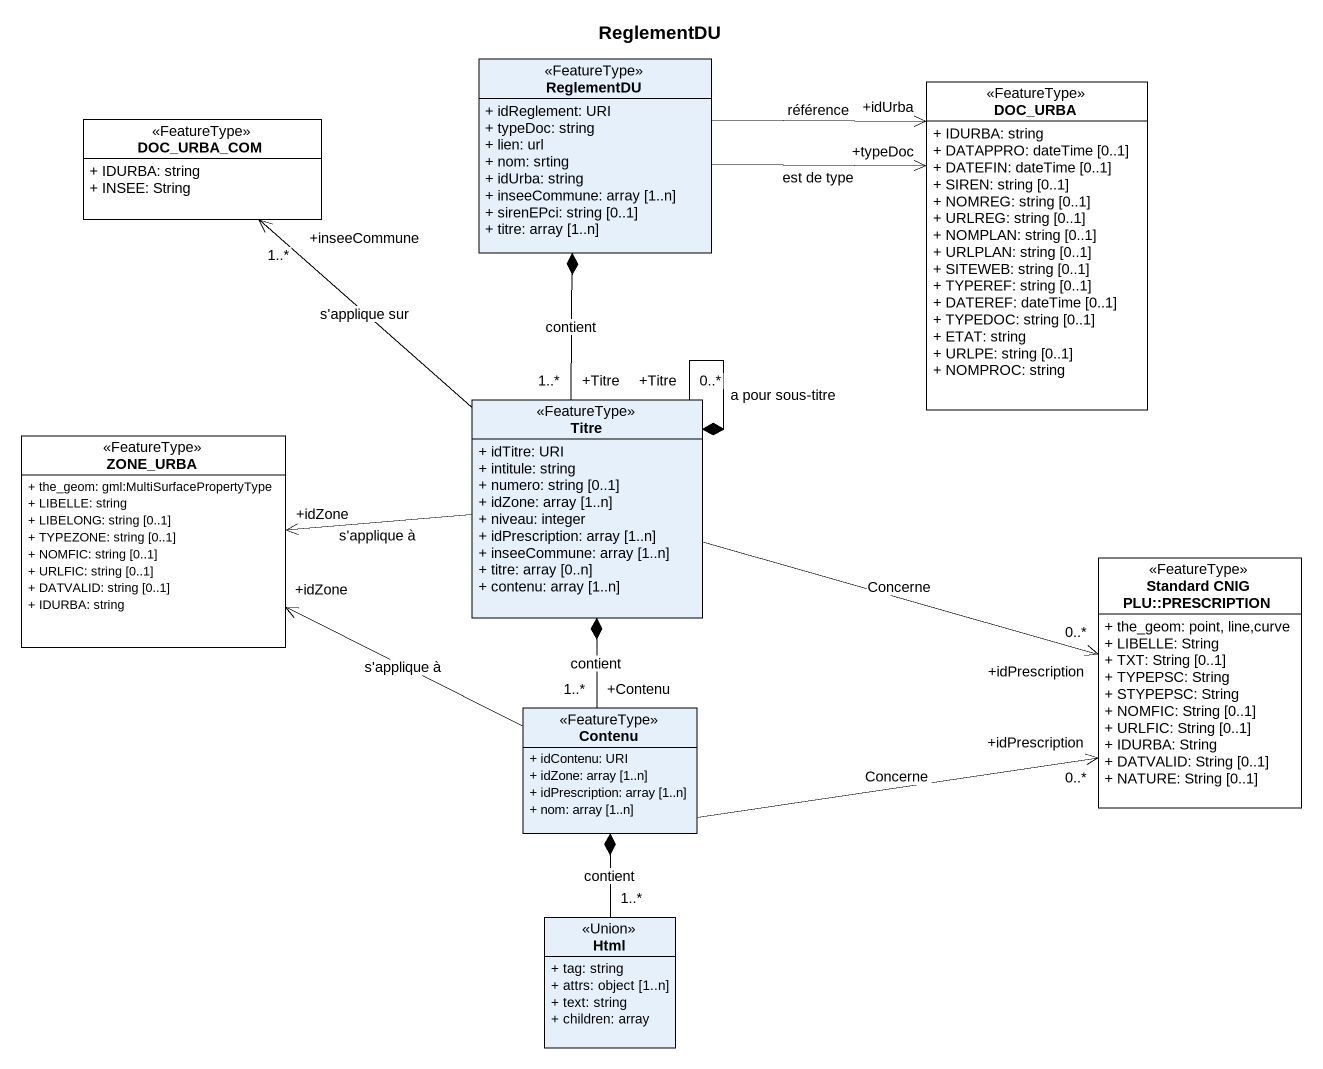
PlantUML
@startuml
title ReglementDU
hide circle
hide empty members
skinparam classAttributeIconSize 0
class ReglementDU <<FeatureType>> {
  + idReglement: URI
  + typeDoc: string
  + lien: url
  + nom: srting
  + idUrba: string
  + inseeCommune: array [1..n]
  + sirenEPci: string [0..1]
  + titre: array [1..n]
}
class DOC_URBA <<FeatureType>> #FFFFFF {
  + IDURBA: string
  + DATAPPRO: dateTime [0..1]
  + DATEFIN: dateTime [0..1]
  + SIREN: string [0..1]
  + NOMREG: string [0..1]
  + URLREG: string [0..1]
  + NOMPLAN: string [0..1]
  + URLPLAN: string [0..1]
  + SITEWEB: string [0..1]
  + TYPEREF: string [0..1]
  + DATEREF: dateTime [0..1]
  + TYPEDOC: string [0..1]
  + ETAT: string
  + URLPE: string [0..1]
  + NOMPROC: string
}
class DOC_URBA_COM <<FeatureType>> #FFFFFF {
  + IDURBA: string
  + INSEE: String
}
class ZONE_URBA <<FeatureType>> #FFFFFF {
  + the_geom: gml:MultiSurfacePropertyType
  + LIBELLE: string
  + LIBELONG: string [0..1]
  + TYPEZONE: string [0..1]
  + NOMFIC: string [0..1]
  + URLFIC: string [0..1]
  + DATVALID: string [0..1]
  + IDURBA: string
}
class Titre <<FeatureType>> {
  + idTitre: URI
  + intitule: string
  + numero: string [0..1]
  + idZone: array [1..n]
  + niveau: integer
  + idPrescription: array [1..n]
  + inseeCommune: array [1..n]
  + titre: array [0..n]
  + contenu: array [1..n]
}
class "Standard CNIG PLU::PRESCRIPTION" as Standard_CNIG_PLU <<FeatureType>> #FFFFFF {
  + the_geom: point, line,curve
  + LIBELLE: String
  + TXT: String [0..1]
  + TYPEPSC: String
  + STYPEPSC: String
  + NOMFIC: String [0..1]
  + URLFIC: String [0..1]
  + IDURBA: String
  + DATVALID: String [0..1]
  + NATURE: String [0..1]
}
class Contenu <<FeatureType>> {
  + idContenu: URI
  + idZone: array [1..n]
  + idPrescription: array [1..n]
  + nom: array [1..n]
}
class Html <<Union>> {
  + tag: string
  + attrs: object [1..n]
  + text: string
  + children: array
}
ReglementDU -right-> "+idUrba" DOC_URBA : référence
ReglementDU -right-> "+typeDoc" DOC_URBA : est de type
Titre "+Titre\n1..*" -up-* ReglementDU : contient
Titre -up-> "+inseeCommune\n1..*" DOC_URBA_COM : s'applique sur
Titre -left-> "+idZone" ZONE_URBA : s'applique à
Titre *-- "+Titre\n0..*" Titre : a pour sous-titre
Titre -right-> "+idPrescription\n0..*" Standard_CNIG_PLU : Concerne
Titre *-- "+Contenu\n1..*" Contenu : contient
Contenu -left-> "+idZone" ZONE_URBA : s'applique à
Contenu -right-> "+idPrescription\n0..*" Standard_CNIG_PLU : Concerne
Contenu *-- "1..*" Html : contient
@enduml
